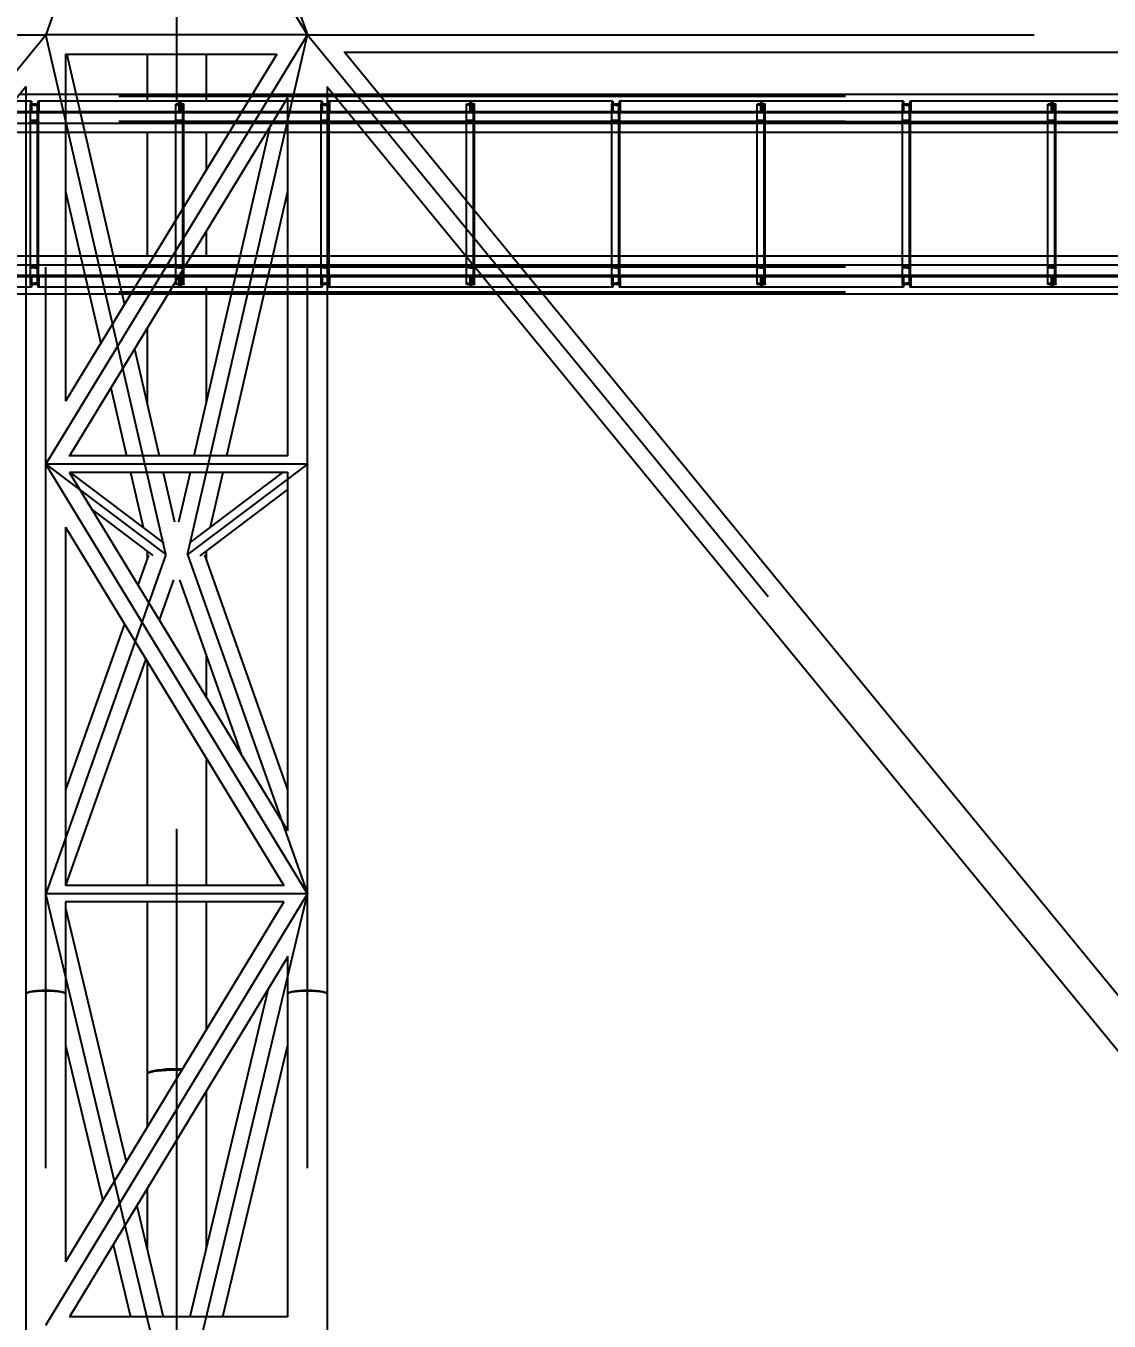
# Model space of a CAD drawing. Header units: millimetres. Extents: x 150209.93 to 150215.05, y 136675.65 to 136679.93.
# Drawn here: x 150211.9426 to 150212.0917, y 136678.9579 to 136679.1361 of the extents above; entities that cross this region are included whole.
import ezdxf

# ---------------------------------------------------------------- set-up
doc = ezdxf.new("R2010")
doc.units = ezdxf.units.MM
doc.header["$LTSCALE"] = 0.25
for name, pattern in [('CENTER', [50.8, 31.75, -6.35, 6.35, -6.35]), ('XKITLINE00', [0]), ('XKITLINE02', [4, 2, -2]), ('XKITLINE03', [6, 3, -1, 1, -1])]:
    doc.linetypes.add(name, pattern=pattern)
doc.styles.add('ROMANS', font='romans.shx')
doc.dimstyles.new('MD300', dxfattribs={"dimtxt": 2.5, "dimasz": 2.5, "dimexe": 1, "dimexo": 1, "dimgap": 0.5, "dimtad": 1, "dimdec": 1, "dimlfac": 50, "dimrnd": 0.5, "dimdsep": 46, "dimtxsty": 'ROMANS', "dimcen": 1, "dimclrd": 146, "dimclre": 146, "dimclrt": 30, "dimadec": 1, "dimazin": 2, "dimtfac": 1, "dimtdec": 1, "dimtmove": 0, "dimatfit": 1, "dimfxl": 1, "dimtolj": 1, "dimtzin": 0, "dimlwd": -1, "dimlwe": -1, "dimarcsym": 0})

# ---------------------------------------------------------------- blocks, each defined once
blk = doc.blocks.new('çatıı')
at = {"color": 8, "linetype": 'CENTER'}
for p, q in [((15085, 16860.12), (15085, 18041.93)), ((15265, 16860.12), (15265, 18041.93)), ((15175, 17973.62), (15175, 16804.87)), ((15265, 17519.98), (15085, 17815.44)), ((15167.5, 17753.33), (15085, 17519.98)), ((15182.5, 17753.33), (15265, 17519.98)), ((13625, 15740.27), (15085, 17519.98)), ((13625, 17519.98), (15085, 17519.98)), ((15167.5, 17162.42), (15085, 17519.98)), ((15085, 17224.53), (15265, 17519.98)), ((15265, 17519.98), (15085, 17519.98)), ((15182.5, 17162.42), (15265, 17519.98)), ((15265, 17519.98), (16725, 15740.27)), ((15265, 17519.98), (16725, 17519.98)), ((15085, 17224.53), (15167.5, 17162.42)), ((15265, 16929.08), (15085, 17224.53)), ((15265, 17224.53), (15085, 17224.53)), ((15265, 17224.53), (15182.5, 17162.42)), ((15167.5, 17162.42), (15085, 16929.08)), ((15182.5, 17162.42), (15265, 16929.08)), ((15167.5, 16583.84), (15085, 16929.08)), ((15085, 16632.17), (15265, 16929.08)), ((15265, 16929.08), (15085, 16929.08)), ((15182.5, 16583.84), (15265, 16929.08)), ((15085, 15740.27), (15085, 16860.11)), ((15265, 15740.27), (15265, 16860.12)), ((15175, 16804.87), (15175, 15913.49))]:
    blk.add_line(p, q, dxfattribs=at)
at = {"color": 8, "linetype": 'XKITLINE00'}
for p, q in [((15244.08, 17506.62), (15098.63, 17267.86)), ((15098.65, 17506.6), (15098.65, 17267.9)), ((15243.91, 17506.33), (15098.65, 17506.33)), ((15099.38, 17506.33), (15139.08, 17334.27)), ((15154.7, 17506.33), (15154.7, 17474.25)), ((15195.3, 17506.33), (15195.3, 17474.25)), ((15290.26, 17508.39), (15995, 16649.34)), ((16699.25, 17507.8), (15290.74, 17507.8)), ((15071.35, 17484.14), (14370.38, 16629.68)), ((15071.35, 17484.4), (15071.35, 16860.12)), ((15278.65, 17484.39), (15278.65, 16860.12)), ((15278.65, 17484.14), (15979.24, 16630.13)), ((15251.33, 17476.59), (15101.24, 17230.23)), ((15251.35, 17476.68), (15251.35, 17230.23)), ((15154.7, 17460.56), (15154.7, 17460.27)), ((15239.13, 17456.56), (15186.9, 17230.23)), ((15195.3, 17460.56), (15195.3, 17460.27)), ((15154.7, 17452.77), (15154.7, 17367.78)), ((15195.3, 17452.77), (15195.3, 17426.54)), ((15098.65, 17412.12), (15122.78, 17307.51)), ((15251.35, 17412.13), (15209.38, 17230.23)), ((15195.3, 17384.62), (15195.3, 17367.78)), ((15154.7, 17360.28), (15154.7, 17360.01)), ((15195.3, 17360.28), (15195.3, 17360.01)), ((15195.3, 17346.29), (15195.3, 17266.6)), ((15154.7, 17317.98), (15154.7, 17266.6)), ((15146.1, 17303.86), (15163.09, 17230.23)), ((15129.8, 17277.11), (15140.61, 17230.23)), ((15251.45, 17230.23), (15100.98, 17230.23)), ((15101.14, 17218.98), (15251.33, 16972.46)), ((15251.35, 17218.83), (15101.23, 17218.83)), ((15166.41, 17170.36), (15102.02, 17218.83)), ((15143.24, 17218.83), (15151.91, 17181.27)), ((15165.72, 17218.83), (15173.55, 17184.88)), ((15184.27, 17218.83), (15176.42, 17184.8)), ((15247.95, 17218.83), (15183.87, 17170.59)), ((15206.75, 17218.83), (15198.09, 17181.29)), ((15251.35, 17219), (15251.35, 16972.43)), ((15251.35, 17207.12), (15190.9, 17161.61)), ((15158.96, 17161.73), (15116.59, 17193.63)), ((15098.63, 17181.19), (15248.76, 16934.78)), ((15098.65, 17181.17), (15098.65, 16934.78)), ((15155.77, 17162.09), (15148.43, 17141.36)), ((15154.7, 17164.94), (15154.7, 17159.07)), ((15194.22, 17162.11), (15251.35, 17000.53)), ((15195.3, 17164.93), (15195.3, 17159.07)), ((15172.97, 17145.07), (15163.13, 17117.23)), ((15177.01, 17145.09), (15219.67, 17024.43)), ((15139.06, 17114.84), (15098.65, 17000.53)), ((15153.76, 17090.71), (15098.65, 16934.84)), ((15195.3, 17093.37), (15195.3, 17064.44)), ((15154.7, 17089.17), (15154.7, 16934.78)), ((15195.3, 17022.53), (15195.3, 16934.78)), ((15248.99, 16934.78), (15098.52, 16934.78)), ((15098.65, 16923.53), (15098.65, 16860.12)), ((15248.86, 16923.52), (15098.65, 16675.74)), ((15248.77, 16923.38), (15098.65, 16923.38)), ((15154.7, 16923.38), (15154.7, 16804.87)), ((15195.3, 16923.38), (15195.3, 16835.17)), ((15098.65, 16919.07), (15140.35, 16744.54)), ((15251.35, 16886.02), (15251.35, 16860.12)), ((15251.35, 16885.5), (15101.22, 16637.87)), ((15071.69, 16860.66), (15071.35, 16860.12)), ((15071.69, 16860.53), (15071.35, 16860.11)), ((15071.35, 16860.11), (15071.35, 15785.97)), ((15072.7, 16861.17), (15071.69, 16860.66)), ((15072.7, 16860.93), (15071.69, 16860.53)), ((15074.32, 16861.63), (15072.7, 16861.17)), ((15074.32, 16861.29), (15072.7, 16860.93)), ((15073.24, 16861.12), (15073, 16861)), ((15074.79, 16861.56), (15073.24, 16861.12)), ((15076.48, 16862.01), (15074.32, 16861.63)), ((15076.48, 16861.59), (15074.32, 16861.29)), ((15076.86, 16861.93), (15074.79, 16861.56)), ((15079.07, 16862.3), (15076.48, 16862.01)), ((15079.07, 16861.82), (15076.48, 16861.59)), ((15079.33, 16862.21), (15076.86, 16861.93)), ((15081.96, 16862.48), (15079.07, 16862.3)), ((15081.96, 16861.96), (15079.07, 16861.82)), ((15082.09, 16862.38), (15079.33, 16862.21)), ((15085, 16862.54), (15081.96, 16862.48)), ((15085, 16862), (15081.96, 16861.96)), ((15085, 16862.44), (15082.09, 16862.38)), ((15088.03, 16862.48), (15085, 16862.54)), ((15087.9, 16862.38), (15085, 16862.44)), ((15088.03, 16861.96), (15085, 16862)), ((15090.66, 16862.21), (15087.9, 16862.38)), ((15090.92, 16862.3), (15088.03, 16862.48)), ((15090.92, 16861.82), (15088.03, 16861.96)), ((15093.13, 16861.93), (15090.66, 16862.21)), ((15093.51, 16862.01), (15090.92, 16862.3)), ((15093.51, 16861.59), (15090.92, 16861.82)), ((15095.2, 16861.56), (15093.13, 16861.93)), ((15095.67, 16861.63), (15093.51, 16862.01)), ((15095.67, 16861.29), (15093.51, 16861.59)), ((15096.75, 16861.12), (15095.2, 16861.56)), ((15097.29, 16861.17), (15095.67, 16861.63)), ((15097.29, 16860.93), (15095.67, 16861.29)), ((15097, 16861), (15096.75, 16861.12)), ((15098.3, 16860.66), (15097.29, 16861.17)), ((15098.3, 16860.53), (15097.29, 16860.93)), ((15098.3, 16860.66), (15098.65, 16860.12)), ((15098.3, 16860.53), (15098.65, 16860.11)), ((15098.65, 16860.11), (15098.65, 16675.72)), ((15238.1, 16863.66), (15184.15, 16637.87)), ((15251.69, 16860.65), (15251.35, 16860.12)), ((15251.69, 16860.53), (15251.35, 16860.12)), ((15251.35, 16860.12), (15251.35, 16637.87)), ((15252.7, 16861.16), (15251.69, 16860.65)), ((15252.7, 16860.93), (15251.69, 16860.53)), ((15254.32, 16861.62), (15252.7, 16861.16)), ((15254.32, 16861.29), (15252.7, 16860.93)), ((15253.24, 16861.12), (15253, 16861)), ((15254.79, 16861.56), (15253.24, 16861.12)), ((15256.48, 16862.01), (15254.32, 16861.62)), ((15256.48, 16861.59), (15254.32, 16861.29)), ((15256.86, 16861.92), (15254.79, 16861.56)), ((15259.07, 16862.29), (15256.48, 16862.01)), ((15259.07, 16861.81), (15256.48, 16861.59)), ((15259.33, 16862.2), (15256.86, 16861.92)), ((15261.96, 16862.47), (15259.07, 16862.29)), ((15261.96, 16861.95), (15259.07, 16861.81)), ((15262.09, 16862.37), (15259.33, 16862.2)), ((15265, 16862.53), (15261.96, 16862.47)), ((15265, 16862), (15261.96, 16861.95)), ((15265, 16862.43), (15262.09, 16862.37)), ((15268.03, 16862.47), (15265, 16862.53)), ((15267.9, 16862.37), (15265, 16862.43)), ((15268.03, 16861.95), (15265, 16862)), ((15270.66, 16862.2), (15267.9, 16862.37)), ((15270.92, 16862.29), (15268.03, 16862.47)), ((15270.92, 16861.81), (15268.03, 16861.95)), ((15273.13, 16861.92), (15270.66, 16862.2)), ((15273.51, 16862.01), (15270.92, 16862.29)), ((15273.51, 16861.59), (15270.92, 16861.81)), ((15275.2, 16861.56), (15273.13, 16861.92)), ((15275.67, 16861.62), (15273.51, 16862.01)), ((15275.67, 16861.29), (15273.51, 16861.59)), ((15276.75, 16861.12), (15275.2, 16861.56)), ((15277.29, 16861.16), (15275.67, 16861.62)), ((15277.29, 16860.93), (15275.67, 16861.29)), ((15276.99, 16861), (15276.75, 16861.12)), ((15278.3, 16860.65), (15277.29, 16861.16)), ((15278.3, 16860.53), (15277.29, 16860.93)), ((15278.3, 16860.65), (15278.65, 16860.12)), ((15278.3, 16860.53), (15278.65, 16860.12)), ((15278.65, 16860.12), (15278.65, 15785.97)), ((15098.65, 16824.84), (15124.2, 16717.9)), ((15251.35, 16824.84), (15206.66, 16637.87)), ((15155, 16805.5), (15154.7, 16804.87)), ((15155.92, 16806.11), (15155, 16805.5)), ((15155.92, 16805.83), (15155, 16805.36)), ((15157.42, 16806.68), (15155.92, 16806.11)), ((15157.42, 16806.28), (15155.92, 16805.83)), ((15159.44, 16807.19), (15157.42, 16806.68)), ((15159.44, 16806.68), (15157.42, 16806.28)), ((15158.44, 16806.57), (15157.93, 16806.38)), ((15160.35, 16807.05), (15158.44, 16806.57)), ((15161.95, 16807.63), (15159.44, 16807.19)), ((15161.95, 16807.02), (15159.44, 16806.68)), ((15162.71, 16807.47), (15160.35, 16807.05)), ((15164.85, 16807.99), (15161.95, 16807.63)), ((15164.85, 16807.3), (15161.95, 16807.02)), ((15165.44, 16807.81), (15162.71, 16807.47)), ((15168.05, 16808.26), (15164.85, 16807.99)), ((15168.05, 16807.51), (15164.85, 16807.3)), ((15168.46, 16808.06), (15165.44, 16807.81)), ((15171.47, 16808.42), (15168.05, 16808.26)), ((15171.47, 16807.63), (15168.05, 16807.51)), ((15171.68, 16808.22), (15168.46, 16808.06)), ((15175, 16808.48), (15171.47, 16808.42)), ((15175, 16807.68), (15171.47, 16807.63)), ((15175, 16808.27), (15171.68, 16808.22)), ((15178.52, 16808.42), (15175, 16808.48)), ((15178.32, 16808.22), (15175, 16808.27)), ((15178.52, 16807.63), (15175, 16807.68)), ((15178.94, 16808.19), (15178.32, 16808.22)), ((15179.06, 16808.4), (15178.52, 16808.42)), ((15178.6, 16807.63), (15178.52, 16807.63)), ((15155, 16805.36), (15154.7, 16804.87)), ((15154.7, 16804.87), (15154.7, 16768.2)), ((15195.3, 16793.04), (15195.3, 16684.52)), ((15154.7, 16726.07), (15154.7, 16684.52)), ((15147.57, 16714.32), (15165.84, 16637.87)), ((15131.42, 16687.68), (15143.33, 16637.87)), ((15251.43, 16637.87), (15101.03, 16637.87))]:
    blk.add_line(p, q, dxfattribs=at)
at = {"color": 116, "linetype": 'XKITLINE02', "true_color": 0x136734}
for p, q in [((17635, 17478.12), (13535, 17478.12)), ((17635, 17477.59), (13535, 17477.59)), ((15075.1, 17474.25), (14977.24, 17474.25)), ((15105.7, 17478.97), (15071.35, 17478.97)), ((15074.52, 17474.25), (15074.52, 17466.25)), ((15075.1, 17474.25), (15075.1, 17467.05)), ((15177.24, 17474.25), (15079.58, 17474.25)), ((15079.58, 17474.25), (15079.58, 17467.05)), ((15080.16, 17474.25), (15080.16, 17466.25)), ((15176.66, 17474.25), (15176.66, 17467.05)), ((15275.1, 17474.25), (15177.24, 17474.25)), ((15177.24, 17466.25), (15177.24, 17474.25)), ((15177.24, 17466.25), (15177.24, 17474.25)), ((15177.82, 17474.25), (15177.82, 17467.05)), ((15278.65, 17478.97), (15227.24, 17478.97)), ((15274.52, 17474.25), (15274.52, 17466.25)), ((15275.1, 17474.25), (15275.1, 17467.05)), ((15316.33, 17474.25), (15279.58, 17474.25)), ((15279.58, 17474.25), (15279.58, 17467.05)), ((15280.16, 17474.25), (15280.16, 17466.25)), ((15314.4, 17478.97), (15282.89, 17478.97)), ((15377.24, 17474.25), (15314.29, 17474.25)), ((15376.66, 17474.25), (15376.66, 17467.05)), ((15475.1, 17474.25), (15377.24, 17474.25)), ((15377.24, 17466.25), (15377.24, 17474.25)), ((15377.24, 17466.25), (15377.24, 17474.25)), ((15377.82, 17474.25), (15377.82, 17467.05)), ((15474.52, 17474.25), (15474.52, 17466.25)), ((15475.1, 17474.25), (15475.1, 17467.05)), ((15577.24, 17474.25), (15479.58, 17474.25)), ((15479.58, 17474.25), (15479.58, 17467.05)), ((15480.16, 17474.25), (15480.16, 17466.25)), ((15576.66, 17474.25), (15576.66, 17467.05)), ((15675.1, 17474.25), (15577.24, 17474.25)), ((15577.24, 17466.25), (15577.24, 17474.25)), ((15577.24, 17466.25), (15577.24, 17474.25)), ((15577.82, 17474.25), (15577.82, 17467.05)), ((15674.52, 17474.25), (15674.52, 17466.25)), ((15675.1, 17474.25), (15675.1, 17467.05)), ((15777.24, 17474.25), (15679.58, 17474.25)), ((15679.58, 17474.25), (15679.58, 17467.05)), ((15680.16, 17474.25), (15680.16, 17466.25)), ((15776.66, 17474.25), (15776.66, 17467.05)), ((15875.1, 17474.25), (15777.24, 17474.25)), ((15777.24, 17466.25), (15777.24, 17474.25)), ((15777.24, 17466.25), (15777.24, 17474.25)), ((15777.82, 17474.25), (15777.82, 17467.05)), ((15080.33, 17466.25), (14977.24, 17466.25)), ((15072.7, 17466.25), (14977.24, 17466.25)), ((15080.33, 17467.05), (14977.82, 17467.05)), ((15176.66, 17467.05), (15074.34, 17467.05)), ((15074.34, 17467.05), (15074.34, 17466.25)), ((15177.24, 17466.25), (15074.34, 17466.25)), ((15074.49, 17348.27), (15074.49, 17472.27)), ((15079.99, 17472.27), (15074.49, 17472.27)), ((15079.99, 17472.27), (15074.49, 17472.27)), ((15074.49, 17471.59), (15074.49, 17472.27)), ((15079.29, 17471.21), (15074.49, 17471.59)), ((15079.29, 17348.27), (15079.29, 17472.27)), ((15079.29, 17461.34), (15079.29, 17471.21)), ((15079.99, 17348.27), (15079.99, 17472.27)), ((15079.99, 17460.27), (15079.99, 17472.27)), ((15108.63, 17466.25), (15080.16, 17466.25)), ((15080.33, 17467.05), (15080.33, 17466.25)), ((15171.43, 17467.05), (15171.43, 17466.25)), ((15174.49, 17348.27), (15174.49, 17472.27)), ((15179.99, 17472.27), (15174.49, 17472.27)), ((15179.99, 17472.27), (15174.49, 17472.27)), ((15174.49, 17471.59), (15174.49, 17472.27)), ((15179.29, 17471.21), (15174.49, 17471.59)), ((15280.33, 17466.25), (15177.24, 17466.25)), ((15251.69, 17466.25), (15177.24, 17466.25)), ((15280.33, 17467.05), (15177.82, 17467.05)), ((15179.29, 17348.27), (15179.29, 17472.27)), ((15179.29, 17461.34), (15179.29, 17471.21)), ((15179.99, 17348.27), (15179.99, 17472.27)), ((15179.99, 17460.27), (15179.99, 17472.27)), ((15183.05, 17467.05), (15183.05, 17466.25)), ((15376.66, 17467.05), (15274.34, 17467.05)), ((15274.34, 17467.05), (15274.34, 17466.25)), ((15377.24, 17466.25), (15274.34, 17466.25)), ((15274.49, 17348.27), (15274.49, 17472.27)), ((15279.99, 17472.27), (15274.49, 17472.27)), ((15279.99, 17472.27), (15274.49, 17472.27)), ((15274.49, 17471.59), (15274.49, 17472.27)), ((15279.29, 17471.21), (15274.49, 17471.59)), ((15279.29, 17348.27), (15279.29, 17472.27)), ((15279.29, 17461.34), (15279.29, 17471.21)), ((15279.99, 17348.27), (15279.99, 17472.27)), ((15279.99, 17460.27), (15279.99, 17472.27)), ((15324.83, 17466.25), (15280.16, 17466.25)), ((15280.33, 17467.05), (15280.33, 17466.25)), ((15371.43, 17467.05), (15371.43, 17466.25)), ((15374.49, 17348.27), (15374.49, 17472.27)), ((15379.99, 17472.27), (15374.49, 17472.27)), ((15379.99, 17472.27), (15374.49, 17472.27)), ((15374.49, 17471.59), (15374.49, 17472.27)), ((15379.29, 17471.21), (15374.49, 17471.59)), ((15480.33, 17466.25), (15377.24, 17466.25)), ((15379.99, 17466.25), (15377.24, 17466.25)), ((15480.33, 17467.05), (15377.82, 17467.05)), ((15379.29, 17348.27), (15379.29, 17472.27)), ((15379.29, 17461.34), (15379.29, 17471.21)), ((15379.99, 17348.27), (15379.99, 17472.27)), ((15379.99, 17460.27), (15379.99, 17472.27)), ((15383.05, 17467.05), (15383.05, 17466.25)), ((15576.66, 17467.05), (15474.34, 17467.05)), ((15474.34, 17467.05), (15474.34, 17466.25)), ((15577.24, 17466.25), (15474.34, 17466.25)), ((15474.49, 17348.27), (15474.49, 17472.27)), ((15479.99, 17472.27), (15474.49, 17472.27)), ((15479.99, 17472.27), (15474.49, 17472.27)), ((15474.49, 17471.59), (15474.49, 17472.27)), ((15479.29, 17471.21), (15474.49, 17471.59)), ((15479.29, 17348.27), (15479.29, 17472.27)), ((15479.29, 17461.34), (15479.29, 17471.21)), ((15479.99, 17348.27), (15479.99, 17472.27)), ((15479.99, 17460.27), (15479.99, 17472.27)), ((15480.33, 17467.05), (15480.33, 17466.25)), ((15571.43, 17467.05), (15571.43, 17466.25)), ((15574.49, 17348.27), (15574.49, 17472.27)), ((15579.99, 17472.27), (15574.49, 17472.27)), ((15579.99, 17472.27), (15574.49, 17472.27)), ((15574.49, 17471.59), (15574.49, 17472.27)), ((15579.29, 17471.21), (15574.49, 17471.59)), ((15680.33, 17466.25), (15577.24, 17466.25)), ((15579.99, 17466.25), (15577.24, 17466.25)), ((15680.33, 17467.05), (15577.82, 17467.05)), ((15579.29, 17348.27), (15579.29, 17472.27)), ((15579.29, 17461.34), (15579.29, 17471.21)), ((15579.99, 17348.27), (15579.99, 17472.27)), ((15579.99, 17460.27), (15579.99, 17472.27)), ((15583.05, 17467.05), (15583.05, 17466.25)), ((15776.66, 17467.05), (15674.34, 17467.05)), ((15674.34, 17467.05), (15674.34, 17466.25)), ((15777.24, 17466.25), (15674.34, 17466.25)), ((15674.49, 17348.27), (15674.49, 17472.27)), ((15679.99, 17472.27), (15674.49, 17472.27)), ((15679.99, 17472.27), (15674.49, 17472.27)), ((15674.49, 17471.59), (15674.49, 17472.27)), ((15679.29, 17471.21), (15674.49, 17471.59)), ((15679.29, 17348.27), (15679.29, 17472.27)), ((15679.29, 17461.34), (15679.29, 17471.21)), ((15679.99, 17348.27), (15679.99, 17472.27)), ((15679.99, 17460.27), (15679.99, 17472.27)), ((15680.33, 17467.05), (15680.33, 17466.25)), ((15771.43, 17467.05), (15771.43, 17466.25)), ((15774.49, 17348.27), (15774.49, 17472.27)), ((15779.99, 17472.27), (15774.49, 17472.27)), ((15779.99, 17472.27), (15774.49, 17472.27)), ((15774.49, 17471.59), (15774.49, 17472.27)), ((15779.29, 17471.21), (15774.49, 17471.59)), ((15880.33, 17466.25), (15777.24, 17466.25)), ((15779.99, 17466.25), (15777.24, 17466.25)), ((15880.33, 17467.05), (15777.82, 17467.05)), ((15779.29, 17348.27), (15779.29, 17472.27)), ((15779.29, 17461.34), (15779.29, 17471.21)), ((15779.99, 17348.27), (15779.99, 17472.27)), ((15779.99, 17460.27), (15779.99, 17472.27)), ((15783.05, 17467.05), (15783.05, 17466.25)), ((17635, 17460.35), (13535, 17460.35)), ((17635, 17460.27), (13535, 17460.27)), ((17635, 17459.82), (13535, 17459.82)), ((17635, 17459.42), (13535, 17459.42)), ((17635, 17458.97), (13575, 17458.97)), ((15110.31, 17458.97), (15071.35, 17458.97)), ((15079.29, 17461.34), (15074.49, 17460.95)), ((15074.49, 17460.27), (15074.49, 17460.95)), ((15079.99, 17460.27), (15074.49, 17460.27)), ((15179.29, 17461.34), (15174.49, 17460.95)), ((15174.49, 17460.27), (15174.49, 17460.95)), ((15179.99, 17460.27), (15174.49, 17460.27)), ((15278.65, 17458.97), (15215.05, 17458.97)), ((15279.29, 17461.34), (15274.49, 17460.95)), ((15274.49, 17460.27), (15274.49, 17460.95)), ((15279.99, 17460.27), (15274.49, 17460.27)), ((15330.8, 17458.97), (15299.29, 17458.97)), ((15379.29, 17461.34), (15374.49, 17460.95)), ((15374.49, 17460.27), (15374.49, 17460.95)), ((15379.99, 17460.27), (15374.49, 17460.27)), ((15479.29, 17461.34), (15474.49, 17460.95)), ((15474.49, 17460.27), (15474.49, 17460.95)), ((15479.99, 17460.27), (15474.49, 17460.27)), ((15579.29, 17461.34), (15574.49, 17460.95)), ((15574.49, 17460.27), (15574.49, 17460.95)), ((15579.99, 17460.27), (15574.49, 17460.27)), ((15679.29, 17461.34), (15674.49, 17460.95)), ((15674.49, 17460.27), (15674.49, 17460.95)), ((15679.99, 17460.27), (15674.49, 17460.27)), ((15779.29, 17461.34), (15774.49, 17460.95)), ((15774.49, 17460.27), (15774.49, 17460.95)), ((15779.99, 17460.27), (15774.49, 17460.27)), ((15111.74, 17452.77), (15071.35, 17452.77)), ((15236.82, 17452.77), (15211.28, 17452.77)), ((15278.65, 17452.77), (15238.25, 17452.77)), ((15335.89, 17452.77), (15304.38, 17452.77)), ((15374.49, 17348.27), (15374.49, 17405.71)), ((15179.99, 17348.27), (15179.99, 17401.42)), ((15379.99, 17348.27), (15379.99, 17399.01)), ((15174.49, 17348.27), (15174.49, 17392.39)), ((15098.65, 17367.78), (15071.35, 17367.78)), ((15131.35, 17367.78), (15108.88, 17367.78)), ((15185.03, 17367.78), (15159.5, 17367.78)), ((15241.11, 17367.78), (15218.64, 17367.78)), ((15278.65, 17367.78), (15251.35, 17367.78)), ((15279.99, 17348.27), (15279.99, 17367.78)), ((15405.62, 17367.78), (15374.11, 17367.78)), ((15474.49, 17348.27), (15474.49, 17367.78)), ((15479.99, 17348.27), (15479.99, 17367.78)), ((15574.49, 17348.27), (15574.49, 17367.78)), ((15579.99, 17348.27), (15579.99, 17367.78)), ((15674.49, 17348.27), (15674.49, 17367.78)), ((15679.99, 17348.27), (15679.99, 17367.78)), ((15774.49, 17348.27), (15774.49, 17367.78)), ((15779.99, 17348.27), (15779.99, 17367.78)), ((17635, 17361.13), (13535, 17361.13)), ((17635, 17360.74), (13535, 17360.74)), ((17635, 17360.28), (13535, 17360.28)), ((17635, 17360.21), (13535, 17360.21)), ((15098.65, 17361.59), (15071.35, 17361.59)), ((15079.99, 17360.27), (15074.49, 17360.27)), ((15074.49, 17359.59), (15074.49, 17360.27)), ((15079.29, 17359.21), (15074.49, 17359.59)), ((15079.29, 17349.34), (15079.29, 17359.21)), ((15079.99, 17348.27), (15079.99, 17360.27)), ((15132.78, 17361.59), (15110.31, 17361.59)), ((15181.27, 17361.59), (15155.73, 17361.59)), ((15179.99, 17360.27), (15174.49, 17360.27)), ((15174.49, 17359.59), (15174.49, 17360.27)), ((15179.29, 17359.21), (15174.49, 17359.59)), ((15179.29, 17349.34), (15179.29, 17359.21)), ((15179.99, 17348.27), (15179.99, 17360.27)), ((15239.69, 17361.59), (15217.21, 17361.59)), ((15278.65, 17361.59), (15251.35, 17361.59)), ((15279.99, 17360.27), (15274.49, 17360.27)), ((15274.49, 17359.59), (15274.49, 17360.27)), ((15279.29, 17359.21), (15274.49, 17359.59)), ((15279.29, 17349.34), (15279.29, 17359.21)), ((15279.99, 17348.27), (15279.99, 17360.27)), ((15379.99, 17360.27), (15374.49, 17360.27)), ((15374.49, 17359.59), (15374.49, 17360.27)), ((15379.29, 17359.21), (15374.49, 17359.59)), ((15410.69, 17361.59), (15379.18, 17361.59)), ((15379.29, 17349.34), (15379.29, 17359.21)), ((15379.99, 17348.27), (15379.99, 17360.27)), ((15479.99, 17360.27), (15474.49, 17360.27)), ((15474.49, 17359.59), (15474.49, 17360.27)), ((15479.29, 17359.21), (15474.49, 17359.59)), ((15479.29, 17349.34), (15479.29, 17359.21)), ((15479.99, 17348.27), (15479.99, 17360.27)), ((15579.99, 17360.27), (15574.49, 17360.27)), ((15574.49, 17359.59), (15574.49, 17360.27)), ((15579.29, 17359.21), (15574.49, 17359.59)), ((15579.29, 17349.34), (15579.29, 17359.21)), ((15579.99, 17348.27), (15579.99, 17360.27)), ((15679.99, 17360.27), (15674.49, 17360.27)), ((15674.49, 17359.59), (15674.49, 17360.27)), ((15679.29, 17359.21), (15674.49, 17359.59)), ((15679.29, 17349.34), (15679.29, 17359.21)), ((15679.99, 17348.27), (15679.99, 17360.27)), ((15779.99, 17360.27), (15774.49, 17360.27)), ((15774.49, 17359.59), (15774.49, 17360.27)), ((15779.29, 17359.21), (15774.49, 17359.59)), ((15779.29, 17349.34), (15779.29, 17359.21)), ((15779.99, 17348.27), (15779.99, 17360.27)), ((15080.33, 17354.29), (14977.24, 17354.29)), ((15080.33, 17353.49), (14977.82, 17353.49)), ((15177.24, 17354.28), (15074.34, 17354.28)), ((15074.34, 17354.28), (15074.34, 17353.48)), ((15176.66, 17353.48), (15074.34, 17353.48)), ((15079.29, 17349.34), (15074.49, 17348.95)), ((15074.49, 17348.27), (15074.49, 17348.95)), ((15074.52, 17354.29), (15074.52, 17346.29)), ((15075.1, 17353.49), (15075.1, 17346.29)), ((15079.58, 17353.48), (15079.58, 17346.28)), ((15080.16, 17354.28), (15080.16, 17346.28)), ((15080.33, 17354.29), (15080.33, 17353.49)), ((15171.43, 17354.28), (15171.43, 17353.48)), ((15179.29, 17349.34), (15174.49, 17348.95)), ((15174.49, 17348.27), (15174.49, 17348.95)), ((15176.66, 17353.48), (15176.66, 17346.28)), ((15280.33, 17354.29), (15177.24, 17354.29)), ((15177.24, 17346.29), (15177.24, 17354.29)), ((15177.24, 17346.28), (15177.24, 17354.28)), ((15280.33, 17353.49), (15177.82, 17353.49)), ((15177.82, 17353.49), (15177.82, 17346.29)), ((15183.05, 17354.29), (15183.05, 17353.49)), ((15377.24, 17354.28), (15274.34, 17354.28)), ((15274.34, 17354.28), (15274.34, 17353.48)), ((15376.66, 17353.48), (15274.34, 17353.48)), ((15279.29, 17349.34), (15274.49, 17348.95)), ((15274.49, 17348.27), (15274.49, 17348.95)), ((15274.52, 17354.29), (15274.52, 17346.29)), ((15275.1, 17353.49), (15275.1, 17346.29)), ((15279.58, 17353.48), (15279.58, 17346.28)), ((15280.16, 17354.28), (15280.16, 17346.28)), ((15280.33, 17354.29), (15280.33, 17353.49)), ((15371.43, 17354.28), (15371.43, 17353.48)), ((15379.29, 17349.34), (15374.49, 17348.95)), ((15374.49, 17348.27), (15374.49, 17348.95)), ((15376.66, 17353.48), (15376.66, 17346.28)), ((15480.33, 17354.29), (15377.24, 17354.29)), ((15377.24, 17346.29), (15377.24, 17354.29)), ((15377.24, 17346.28), (15377.24, 17354.28)), ((15480.33, 17353.49), (15377.82, 17353.49)), ((15377.82, 17353.49), (15377.82, 17346.29)), ((15383.05, 17354.29), (15383.05, 17353.49)), ((15577.24, 17354.28), (15474.34, 17354.28)), ((15474.34, 17354.28), (15474.34, 17353.48)), ((15576.66, 17353.48), (15474.34, 17353.48)), ((15479.29, 17349.34), (15474.49, 17348.95)), ((15474.49, 17348.27), (15474.49, 17348.95)), ((15474.52, 17354.29), (15474.52, 17346.29)), ((15475.1, 17353.49), (15475.1, 17346.29)), ((15479.58, 17353.48), (15479.58, 17346.28)), ((15480.16, 17354.28), (15480.16, 17346.28)), ((15480.33, 17354.29), (15480.33, 17353.49)), ((15571.43, 17354.28), (15571.43, 17353.48)), ((15579.29, 17349.34), (15574.49, 17348.95)), ((15574.49, 17348.27), (15574.49, 17348.95)), ((15576.66, 17353.48), (15576.66, 17346.28)), ((15680.33, 17354.29), (15577.24, 17354.29)), ((15577.24, 17346.29), (15577.24, 17354.29)), ((15577.24, 17346.28), (15577.24, 17354.28)), ((15680.33, 17353.49), (15577.82, 17353.49)), ((15577.82, 17353.49), (15577.82, 17346.29)), ((15583.05, 17354.29), (15583.05, 17353.49)), ((15777.24, 17354.28), (15674.34, 17354.28)), ((15674.34, 17354.28), (15674.34, 17353.48)), ((15776.66, 17353.48), (15674.34, 17353.48)), ((15679.29, 17349.34), (15674.49, 17348.95)), ((15674.49, 17348.27), (15674.49, 17348.95)), ((15674.52, 17354.29), (15674.52, 17346.29)), ((15675.1, 17353.49), (15675.1, 17346.29)), ((15679.58, 17353.48), (15679.58, 17346.28)), ((15680.16, 17354.28), (15680.16, 17346.28)), ((15680.33, 17354.29), (15680.33, 17353.49)), ((15771.43, 17354.28), (15771.43, 17353.48)), ((15779.29, 17349.34), (15774.49, 17348.95)), ((15774.49, 17348.27), (15774.49, 17348.95)), ((15776.66, 17353.48), (15776.66, 17346.28)), ((15880.33, 17354.29), (15777.24, 17354.29)), ((15777.24, 17346.29), (15777.24, 17354.29)), ((15777.24, 17346.28), (15777.24, 17354.28)), ((15880.33, 17353.49), (15777.82, 17353.49)), ((15777.82, 17353.49), (15777.82, 17346.29)), ((15783.05, 17354.29), (15783.05, 17353.49)), ((17635, 17342.97), (13535, 17342.97)), ((17635, 17342.44), (13535, 17342.44)), ((17635, 17341.59), (13572.92, 17341.59)), ((15075.1, 17346.29), (14977.24, 17346.29)), ((15098.65, 17341.59), (15071.35, 17341.59)), ((15079.99, 17348.27), (15074.49, 17348.27)), ((15079.99, 17348.27), (15074.49, 17348.27)), ((15177.24, 17346.28), (15079.58, 17346.28)), ((15137.39, 17341.59), (15114.92, 17341.59)), ((15169.08, 17341.59), (15143.54, 17341.59)), ((15179.99, 17348.27), (15174.49, 17348.27)), ((15179.99, 17348.27), (15174.49, 17348.27)), ((15275.1, 17346.29), (15177.24, 17346.29)), ((15235.07, 17341.59), (15212.6, 17341.59)), ((15278.65, 17341.59), (15251.35, 17341.59)), ((15279.99, 17348.27), (15274.49, 17348.27)), ((15279.99, 17348.27), (15274.49, 17348.27)), ((15377.24, 17346.28), (15279.58, 17346.28)), ((15379.99, 17348.27), (15374.49, 17348.27)), ((15379.99, 17348.27), (15374.49, 17348.27)), ((15475.1, 17346.29), (15377.24, 17346.29)), ((15427.1, 17341.59), (15395.59, 17341.59)), ((15479.99, 17348.27), (15474.49, 17348.27)), ((15479.99, 17348.27), (15474.49, 17348.27)), ((15577.24, 17346.28), (15479.58, 17346.28)), ((15579.99, 17348.27), (15574.49, 17348.27)), ((15579.99, 17348.27), (15574.49, 17348.27)), ((15675.1, 17346.29), (15577.24, 17346.29)), ((15679.99, 17348.27), (15674.49, 17348.27)), ((15679.99, 17348.27), (15674.49, 17348.27)), ((15777.24, 17346.28), (15679.58, 17346.28)), ((15779.99, 17348.27), (15774.49, 17348.27)), ((15779.99, 17348.27), (15774.49, 17348.27)), ((15875.1, 17346.29), (15777.24, 17346.29))]:
    blk.add_line(p, q, dxfattribs=at)
at = {"color": 7, "linetype": 'XKITLINE00'}
for p, q in [((15071.35, 17478.97), (15067.11, 17478.97)), ((15227.24, 17478.97), (15105.7, 17478.97)), ((15282.89, 17478.97), (15278.65, 17478.97)), ((16675.59, 17478.97), (15314.4, 17478.97)), ((15071.35, 17458.97), (15050.7, 17458.97)), ((15215.05, 17458.97), (15110.31, 17458.97)), ((15299.29, 17458.97), (15278.65, 17458.97)), ((16659.19, 17458.97), (15330.8, 17458.97)), ((15071.35, 17452.77), (15045.62, 17452.77)), ((15211.28, 17452.77), (15111.74, 17452.77)), ((15174.49, 17392.39), (15174.49, 17452.77)), ((15179.99, 17401.42), (15179.99, 17452.77)), ((15238.25, 17452.77), (15236.82, 17452.77)), ((15304.38, 17452.77), (15278.65, 17452.77)), ((15279.99, 17367.78), (15279.99, 17452.77)), ((16654.1, 17452.77), (15335.89, 17452.77)), ((15374.49, 17405.71), (15374.49, 17452.77)), ((15379.99, 17399.01), (15379.99, 17452.77)), ((15474.49, 17367.78), (15474.49, 17452.77)), ((15479.99, 17367.78), (15479.99, 17452.77)), ((15574.49, 17367.78), (15574.49, 17452.77)), ((15579.99, 17367.78), (15579.99, 17452.77)), ((15674.49, 17367.78), (15674.49, 17452.77)), ((15679.99, 17367.78), (15679.99, 17452.77)), ((15774.49, 17367.78), (15774.49, 17452.77)), ((15779.99, 17367.78), (15779.99, 17452.77)), ((15071.35, 17367.78), (14975.89, 17367.78)), ((15108.88, 17367.78), (15098.65, 17367.78)), ((15159.5, 17367.78), (15131.35, 17367.78)), ((15218.64, 17367.78), (15185.03, 17367.78)), ((15251.35, 17367.78), (15241.11, 17367.78)), ((15374.11, 17367.78), (15278.65, 17367.78)), ((16584.37, 17367.78), (15405.62, 17367.78)), ((15071.35, 17361.59), (14970.81, 17361.59)), ((15110.31, 17361.59), (15098.65, 17361.59)), ((15155.73, 17361.59), (15132.78, 17361.59)), ((15217.21, 17361.59), (15181.27, 17361.59)), ((15251.35, 17361.59), (15239.69, 17361.59)), ((15379.18, 17361.59), (15278.65, 17361.59)), ((16579.3, 17361.59), (15410.69, 17361.59)), ((15071.35, 17341.59), (14954.4, 17341.59)), ((15114.92, 17341.59), (15098.65, 17341.59)), ((15143.54, 17341.59), (15137.39, 17341.59)), ((15212.6, 17341.59), (15169.08, 17341.59)), ((15251.35, 17341.59), (15235.07, 17341.59)), ((15395.59, 17341.59), (15278.65, 17341.59)), ((16562.89, 17341.59), (15427.1, 17341.59))]:
    blk.add_line(p, q, dxfattribs=at)
at = {"color": 1, "linetype": 'XKITLINE03'}
for p, q in [((17635, 17466.27), (13535, 17466.27)), ((15074.52, 17466.25), (14977.24, 17466.25)), ((15079.99, 17348.27), (15079.99, 17472.27)), ((15177.24, 17466.25), (15080.16, 17466.25)), ((15274.52, 17466.25), (15177.24, 17466.25)), ((15179.99, 17348.27), (15179.99, 17472.27)), ((15279.99, 17348.27), (15279.99, 17472.27)), ((15377.24, 17466.25), (15280.16, 17466.25)), ((15474.52, 17466.25), (15377.24, 17466.25)), ((15379.99, 17348.27), (15379.99, 17472.27)), ((15479.99, 17348.27), (15479.99, 17472.27)), ((15577.24, 17466.25), (15480.16, 17466.25)), ((15674.52, 17466.25), (15577.24, 17466.25)), ((15579.99, 17348.27), (15579.99, 17472.27)), ((15679.99, 17348.27), (15679.99, 17472.27)), ((15777.24, 17466.25), (15680.16, 17466.25)), ((15874.52, 17466.25), (15777.24, 17466.25)), ((15779.99, 17348.27), (15779.99, 17472.27)), ((13535, 17460.27), (17635, 17460.27)), ((17635, 17360.28), (13535, 17360.28)), ((17635, 17354.29), (13535, 17354.29)), ((14977.24, 17354.29), (15074.52, 17354.29)), ((15080.16, 17354.28), (15177.24, 17354.28)), ((15177.24, 17354.29), (15274.52, 17354.29)), ((15280.16, 17354.28), (15377.24, 17354.28)), ((15377.24, 17354.29), (15474.52, 17354.29)), ((15480.16, 17354.28), (15577.24, 17354.28)), ((15577.24, 17354.29), (15674.52, 17354.29)), ((15680.16, 17354.28), (15777.24, 17354.28)), ((15777.24, 17354.29), (15874.52, 17354.29))]:
    blk.add_line(p, q, dxfattribs=at)
at = {"color": 8, "linetype": 'XKITLINE00'}
for centre in [(15085, 17519.98), (15085, 17519.98), (15085, 17519.98), (15085, 17519.98), (15085, 17519.98), (15265, 17519.98), (15265, 17519.98), (15265, 17519.98), (15265, 17519.98), (15265, 17519.98), (15265, 17519.98), (15265, 17519.98), (15085, 17224.53), (15085, 17224.53), (15085, 17224.53), (15085, 17224.53), (15265, 17224.53), (15265, 17224.53), (15167.5, 17162.42), (15167.5, 17162.42), (15167.5, 17162.42), (15182.5, 17162.42), (15182.5, 17162.42), (15182.5, 17162.42), (15085, 16929.08), (15085, 16929.08), (15085, 16929.08), (15265, 16929.08), (15265, 16929.08), (15265, 16929.08), (15265, 16929.08), (15265, 16929.08), (15085, 16860.12), (15085, 16860.11), (15265, 16860.12), (15265, 16860.12), (15175, 16804.87), (15175, 16804.87)]:
    blk.add_circle(centre, 0.05, dxfattribs=at)
at = {"color": 1, "linetype": 'XKITLINE00'}
for centre in [(15074.52, 17466.25), (15079.99, 17472.27), (15080.16, 17466.25), (15177.24, 17466.25), (15177.24, 17466.25), (15179.99, 17472.27), (15274.52, 17466.25), (15279.99, 17472.27), (15280.16, 17466.25), (15377.24, 17466.25), (15377.24, 17466.25), (15379.99, 17472.27), (15474.52, 17466.25), (15479.99, 17472.27), (15480.16, 17466.25), (15577.24, 17466.25), (15577.24, 17466.25), (15579.99, 17472.27), (15674.52, 17466.25), (15679.99, 17472.27), (15680.16, 17466.25), (15777.24, 17466.25), (15777.24, 17466.25), (15779.99, 17472.27), (15079.99, 17460.27), (15179.99, 17460.27), (15279.99, 17460.27), (15379.99, 17460.27), (15479.99, 17460.27), (15579.99, 17460.27), (15679.99, 17460.27), (15779.99, 17460.27), (15079.99, 17360.27), (15179.99, 17360.27), (15279.99, 17360.27), (15379.99, 17360.27), (15479.99, 17360.27), (15579.99, 17360.27), (15679.99, 17360.27), (15779.99, 17360.27), (15074.52, 17354.29), (15080.16, 17354.28), (15177.24, 17354.29), (15177.24, 17354.28), (15274.52, 17354.29), (15280.16, 17354.28), (15377.24, 17354.29), (15377.24, 17354.28), (15474.52, 17354.29), (15480.16, 17354.28), (15577.24, 17354.29), (15577.24, 17354.28), (15674.52, 17354.29), (15680.16, 17354.28), (15777.24, 17354.29), (15777.24, 17354.28), (15079.99, 17348.27), (15179.99, 17348.27), (15279.99, 17348.27), (15379.99, 17348.27), (15479.99, 17348.27), (15579.99, 17348.27), (15679.99, 17348.27), (15779.99, 17348.27)]:
    blk.add_circle(centre, 0.05, dxfattribs=at)
blk = doc.blocks.new('*D49')
at = {"color": 146, "transparency": 16777216}
blk.add_line((150212.01399, 136679.2098), (150212.24062, 136679.2098), dxfattribs=at)
for points in [[(150212.01399, 136679.2148), (150212.01399, 136679.2048), (150211.98399, 136679.2098)], [(150212.24062, 136679.2148), (150212.24062, 136679.2048), (150212.27062, 136679.2098)]]:
    blk.add_solid(points, dxfattribs=at)
at = {"layer": 'DEFPOINTS', "color": 0, "transparency": 16777216}
for p in [(150212.27062, 136679.2098), (150211.98399, 136679.10923), (150212.27062, 136679.10923)]:
    blk.add_point(p, dxfattribs=at)
at = {"color": 30, "transparency": 16777216, "insert": (150212.12731, 136679.2348), "char_height": 0.03, "attachment_point": 5, "style": 'ROMANS'}
blk.add_mtext('\\A1;14.5', dxfattribs=at)

msp = doc.modelspace()

# ---------------------------------------------------------------- block references
at = {"xscale": 0.0002000170049888334, "yscale": 0.0002000170049888334, "zscale": 0.0002000170049888334}
msp.add_blockref('çatıı', (150208.92807, 136675.63059), dxfattribs=at)

# ---------------------------------------------------------------- dimensions: what is measured, and where the dimension line sits
dim = msp.add_aligned_dim(p1=(150211.98399, 136679.10923), p2=(150212.27062, 136679.10923), distance=0.10058, dimstyle='MD300', override={"dimtxt": 0.03, "dimasz": 0.03, "dimgap": 0.01, "dimse1": 1, "dimse2": 1})
dim.commit()
dim.dimension.update_dxf_attribs({"geometry": '*D49', "text_midpoint": (150212.12731, 136679.2348)})

doc.saveas('drawing.dxf')
